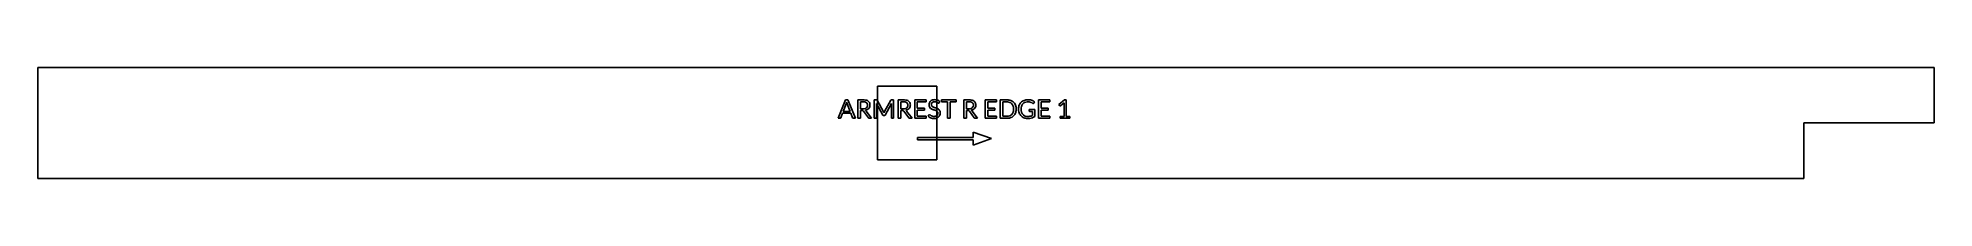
# Model space of a CAD drawing. Header units: millimetres. Extents: x 0 to 513, y 0 to 30.
import ezdxf

# ---------------------------------------------------------------- set-up
doc = ezdxf.new("R2010")
doc.units = ezdxf.units.MM
for name, color, linetype in [('LABEL', 7, 'Continuous'), ('OUTLINE', 7, 'Continuous'), ('POCKET_D57_17', 7, 'Continuous')]:
    doc.layers.add(name, color=color, linetype=linetype)

msp = doc.modelspace()

# ---------------------------------------------------------------- linework, layer by layer
at = {"layer": 'LABEL'}
for p, q in [((216.3, 16.27), (218.3, 21.27)), ((218.3, 21.27), (218.99, 21.27)), ((218.64, 20.63), (218.5, 20.15)), ((218.79, 20.16), (218.64, 20.63)), ((218.99, 21.27), (220.99, 16.27)), ((221.69, 16.27), (221.69, 21.27)), ((221.69, 21.27), (223.1, 21.27)), ((223.1, 20.73), (222.36, 20.73)), ((222.36, 20.73), (222.36, 18.85)), ((226.11, 16.27), (226.11, 21.27)), ((226.11, 21.27), (226.61, 21.27)), ((226.85, 21.15), (228.57, 18.07)), ((228.89, 18.08), (230.58, 21.15)), ((230.82, 21.27), (231.32, 21.27)), ((231.32, 21.27), (231.32, 16.27)), ((232.6, 16.27), (232.6, 21.27)), ((232.6, 21.27), (234.02, 21.27)), ((234.02, 20.73), (233.28, 20.73)), ((233.28, 20.73), (233.28, 18.85)), ((237.03, 16.27), (237.03, 21.27)), ((237.03, 21.27), (240.11, 21.27)), ((240.11, 20.72), (237.71, 20.72)), ((237.71, 20.72), (237.71, 19.05)), ((240.11, 21.27), (240.11, 20.72)), ((243.64, 20.49), (243.81, 20.81)), ((244.27, 20.7), (244.27, 21.27)), ((244.27, 21.27), (248.19, 21.27)), ((245.89, 20.7), (244.27, 20.7)), ((245.89, 16.27), (245.89, 20.7)), ((248.19, 20.7), (246.57, 20.7)), ((246.57, 20.7), (246.57, 16.27)), ((248.19, 21.27), (248.19, 20.7)), ((250.31, 16.27), (250.31, 21.27)), ((250.31, 21.27), (251.73, 21.27)), ((251.73, 20.73), (250.99, 20.73)), ((250.99, 20.73), (250.99, 18.85)), ((256.09, 16.27), (256.09, 21.27)), ((256.09, 21.27), (259.17, 21.27)), ((259.17, 20.72), (256.77, 20.72)), ((256.77, 20.72), (256.77, 19.05)), ((259.17, 21.27), (259.17, 20.72)), ((260.14, 16.27), (260.14, 21.27)), ((260.14, 21.27), (262.01, 21.27)), ((262.01, 20.72), (260.82, 20.72)), ((260.82, 20.72), (260.82, 16.81)), ((269.43, 20.69), (269.24, 20.38)), ((270.52, 16.27), (270.52, 21.27)), ((270.52, 21.27), (273.6, 21.27)), ((273.6, 20.72), (271.2, 20.72)), ((271.2, 20.72), (271.2, 19.05)), ((273.6, 21.27), (273.6, 20.72)), ((276.02, 19.99), (277.5, 21.28)), ((277.5, 21.28), (278.01, 21.28)), ((278.01, 21.28), (278.01, 16.74)), ((216.83, 16.27), (216.3, 16.27)), ((217.52, 17.63), (217.06, 16.43)), ((219.77, 17.63), (217.52, 17.63)), ((218.5, 20.15), (217.71, 18.12)), ((217.71, 18.12), (219.58, 18.12)), ((219.58, 18.12), (218.79, 20.16)), ((220.23, 16.43), (219.77, 17.63)), ((220.99, 16.27), (220.46, 16.27)), ((222.36, 16.27), (221.69, 16.27)), ((222.36, 18.85), (223.07, 18.85)), ((222.36, 18.35), (222.36, 16.27)), ((222.88, 18.35), (222.36, 18.35)), ((224.51, 16.41), (223.21, 18.2)), ((223.93, 18.25), (225.38, 16.27)), ((225.38, 16.27), (224.78, 16.27)), ((226.71, 16.27), (226.11, 16.27)), ((228.44, 17.14), (226.69, 20.28)), ((226.69, 20.28), (226.71, 19.94)), ((226.71, 19.94), (226.71, 16.27)), ((228.78, 16.99), (228.68, 16.99)), ((228.73, 17.71), (228.89, 18.08)), ((230.74, 20.27), (229.02, 17.14)), ((230.72, 19.94), (230.74, 20.27)), ((230.72, 16.27), (230.72, 19.94)), ((231.32, 16.27), (230.72, 16.27)), ((233.28, 16.27), (232.6, 16.27)), ((233.28, 18.85), (233.99, 18.85)), ((233.28, 18.35), (233.28, 16.27)), ((233.79, 18.35), (233.28, 18.35)), ((235.43, 16.41), (234.13, 18.2)), ((234.84, 18.25), (236.3, 16.27)), ((236.3, 16.27), (235.7, 16.27)), ((240.11, 16.27), (237.03, 16.27)), ((237.71, 19.05), (239.65, 19.05)), ((239.65, 18.52), (237.71, 18.52)), ((237.71, 18.52), (237.71, 16.82)), ((237.71, 16.82), (240.11, 16.82)), ((239.65, 19.05), (239.65, 18.52)), ((240.11, 16.82), (240.11, 16.27)), ((240.87, 17.18), (240.68, 16.86)), ((246.57, 16.27), (245.89, 16.27)), ((250.99, 16.27), (250.31, 16.27)), ((250.99, 18.85), (251.7, 18.85)), ((250.99, 18.35), (250.99, 16.27)), ((251.5, 18.35), (250.99, 18.35)), ((253.14, 16.41), (251.84, 18.2)), ((252.55, 18.25), (254.01, 16.27)), ((254.01, 16.27), (253.41, 16.27)), ((259.17, 16.27), (256.09, 16.27)), ((256.77, 19.05), (258.71, 19.05)), ((258.71, 18.52), (256.77, 18.52)), ((256.77, 18.52), (256.77, 16.82)), ((256.77, 16.82), (259.17, 16.82)), ((258.71, 19.05), (258.71, 18.52)), ((259.17, 16.82), (259.17, 16.27)), ((262.01, 16.27), (260.14, 16.27)), ((260.82, 16.81), (262.01, 16.81)), ((267.94, 18.29), (267.94, 18.67)), ((267.94, 18.67), (269.48, 18.67)), ((268.86, 18.15), (268.09, 18.15)), ((268.86, 17.05), (268.86, 18.15)), ((269.48, 18.67), (269.48, 16.75)), ((273.6, 16.27), (270.52, 16.27)), ((271.2, 19.05), (273.14, 19.05)), ((273.14, 18.52), (271.2, 18.52)), ((271.2, 18.52), (271.2, 16.82)), ((271.2, 16.82), (273.6, 16.82)), ((273.14, 19.05), (273.14, 18.52)), ((273.6, 16.82), (273.6, 16.27)), ((276.21, 19.72), (276.02, 19.99)), ((276.31, 16.74), (277.39, 16.74)), ((276.31, 16.27), (276.31, 16.74)), ((278.99, 16.27), (276.31, 16.27)), ((277.4, 20.46), (276.5, 19.7)), ((277.39, 20.15), (277.4, 20.46)), ((277.39, 16.74), (277.39, 20.15)), ((278.01, 16.74), (278.99, 16.74)), ((278.99, 16.74), (278.99, 16.27)), ((252.81, 11.07), (237.81, 11.07)), ((237.81, 11.07), (237.81, 10.47)), ((237.81, 10.47), (252.81, 10.47)), ((257.81, 10.77), (252.81, 12.52)), ((252.81, 12.52), (252.81, 11.07)), ((252.81, 9.02), (257.81, 10.77)), ((252.81, 10.47), (252.81, 9.02))]:
    msp.add_line(p, q, dxfattribs=at)
for centre, radius, start, end in [((223.1, 17.27), 4, 81.6269, 90), ((223.1, 18.13), 2.61, 80.8496, 90), ((223.34, 19.63), 1.08, 59.0418, 80.8496), ((223.41, 19.35), 1.9, 64.0692, 81.6269), ((223.52, 19.92), 0.741, 34.0788, 59.0418), ((223.68, 19.9), 1.28, 41.693, 64.0692), ((223.78, 20), 1.14, 16.6233, 41.693), ((226.61, 20.52), 0.748, 82.1919, 90), ((226.69, 21.11), 0.147, 43.9584, 82.1919), ((226.63, 21.05), 0.241, 34.5134, 43.9584), ((226.45, 20.93), 0.453, 29.4759, 34.5134), ((230.98, 20.93), 0.452, 141.6184, 150.5241), ((230.72, 21.13), 0.123, 109.6538, 141.6184), ((230.77, 21), 0.266, 94.4628, 109.6538), ((230.82, 20.36), 0.91, 90, 94.4628), ((234.02, 17.27), 4, 81.6269, 90), ((234.02, 18.13), 2.61, 80.8496, 90), ((234.26, 19.63), 1.08, 59.0418, 80.8496), ((234.32, 19.35), 1.9, 64.0692, 81.6269), ((234.43, 19.92), 0.741, 34.0788, 59.0418), ((234.59, 19.9), 1.28, 41.693, 64.0692), ((234.7, 20), 1.14, 16.6233, 41.693), ((242.2, 19.96), 1.31, 122.4625, 157.4375), ((242.39, 19.66), 1.66, 94.6755, 122.4625), ((242.29, 19.95), 0.781, 114.2083, 140.101), ((242.4, 19.69), 1.07, 94.891, 114.2083), ((242.44, 19.07), 2.26, 73.2362, 94.6755), ((242.45, 19.18), 1.58, 81.7675, 94.891), ((242.51, 19.62), 1.14, 65.6924, 81.7675), ((242.14, 18.8), 2.04, 56.6593, 65.6924), ((242.59, 19.55), 1.75, 45.7848, 73.2362), ((251.73, 17.27), 4, 81.6269, 90), ((251.73, 18.13), 2.61, 80.8496, 90), ((251.97, 19.63), 1.08, 59.0418, 80.8496), ((252.03, 19.35), 1.9, 64.0692, 81.6269), ((252.15, 19.92), 0.741, 34.0788, 59.0418), ((252.3, 19.9), 1.28, 41.693, 64.0692), ((252.41, 20), 1.14, 16.6233, 41.693), ((262.01, 18.4), 2.87, 70.3423, 90), ((262.01, 18.39), 2.33, 85.2572, 90), ((262.04, 18.74), 1.98, 79.6952, 85.2572), ((262.09, 19.03), 1.68, 56.0223, 79.6952), ((262.25, 19.05), 2.17, 44.5416, 70.3423), ((262.18, 18.99), 2.27, 14.4776, 44.5416), ((267.34, 19.08), 2.17, 116.7689, 144.5449), ((267.43, 19.13), 1.57, 116.5161, 143.1019), ((267.6, 18.56), 2.76, 94.7377, 116.7689), ((267.6, 18.8), 1.94, 94.8973, 116.5161), ((267.65, 17.96), 3.36, 77.6394, 94.7377), ((267.66, 18.04), 2.69, 83.2446, 94.8973), ((267.75, 18.75), 1.98, 67.4259, 83.2446), ((267.88, 19.02), 2.28, 52.6699, 77.6394), ((267.88, 19.08), 1.62, 58.1779, 67.4259), ((267.78, 18.88), 2.45, 50.1347, 52.6699), ((267.78, 18.88), 2.46, 47.6026, 50.1347), ((216.83, 16.51), 0.242, 270, 305.2885), ((216.82, 16.52), 0.256, 305.2885, 338.7495), ((220.48, 16.52), 0.262, 201.8014, 234.4821), ((220.46, 16.51), 0.24, 234.4821, 270), ((222.88, 17.38), 0.971, 86.3823, 90), ((222.9, 17.8), 0.557, 80.0738, 86.3823), ((222.95, 18.06), 0.291, 53.7588, 80.0738), ((223.07, 20.68), 1.83, 270, 289.9155), ((222.87, 17.95), 0.419, 35.3112, 53.7588), ((223.4, 19.77), 0.869, 289.9155, 330.4948), ((223.2, 20.64), 2.23, 282.8937, 288.3178), ((223.39, 17.93), 0.62, 45.405, 59.7436), ((223.22, 17.76), 0.856, 34.992, 45.405), ((223.33, 20.26), 1.83, 288.3178, 294.9439), ((223.46, 19.99), 1.54, 294.9439, 318.0674), ((223.48, 19.9), 0.791, 10.6582, 34.0788), ((223.35, 19.8), 0.922, 330.4948, 352.8297), ((223.12, 19.83), 1.16, 352.8297, 10.6582), ((224.75, 16.56), 0.284, 211.373, 243.654), ((223.63, 19.83), 1.3, 318.0674, 345.277), ((224.78, 16.62), 0.351, 243.654, 270), ((223.42, 19.89), 1.52, 0.9691, 16.6233), ((223.42, 19.89), 1.52, 345.277, 0.9691), ((228.73, 17.3), 0.335, 209.0546, 235.3149), ((228.68, 17.24), 0.25, 235.3149, 270), ((227.45, 17.42), 1.3, 21.5128, 30.2564), ((219.78, 14.4), 9.54, 20.3231, 21.5128), ((228.78, 17.24), 0.25, 270, 304.6851), ((228.73, 17.3), 0.335, 304.6851, 330.9454), ((233.79, 17.38), 0.971, 86.3823, 90), ((233.82, 17.8), 0.557, 80.0738, 86.3823), ((233.86, 18.06), 0.291, 53.7588, 80.0738), ((233.99, 20.68), 1.83, 270, 289.9155), ((233.79, 17.95), 0.419, 35.3112, 53.7588), ((234.31, 19.77), 0.869, 289.9155, 330.4948), ((234.12, 20.64), 2.23, 282.8937, 288.3178), ((234.3, 17.93), 0.62, 45.405, 59.7436), ((234.14, 17.76), 0.856, 34.992, 45.405), ((234.25, 20.26), 1.83, 288.3178, 294.9439), ((234.37, 19.99), 1.54, 294.9439, 318.0674), ((234.39, 19.9), 0.791, 10.6582, 34.0788), ((234.27, 19.8), 0.922, 330.4948, 352.8297), ((234.03, 19.83), 1.16, 352.8297, 10.6582), ((235.67, 16.56), 0.284, 211.373, 243.654), ((234.55, 19.83), 1.3, 318.0674, 345.277), ((235.7, 16.62), 0.351, 243.654, 270), ((234.33, 19.89), 1.52, 0.9691, 16.6233), ((234.33, 19.89), 1.52, 345.277, 0.9691), ((242.17, 18.27), 2.05, 223.2851, 252.8927), ((241.08, 17.03), 0.257, 133.444, 143.9726), ((242.46, 19.93), 1.57, 175.2297, 190.4786), ((242.23, 19.95), 1.34, 157.4375, 175.2297), ((241.08, 17.03), 0.261, 123.1113, 133.444), ((242, 19.84), 1.09, 190.4786, 218.318), ((241.02, 17.12), 0.153, 71.8882, 123.1113), ((240.95, 16.9), 0.382, 50.1944, 71.8882), ((242.16, 19.97), 1.3, 218.318, 241.9275), ((242.83, 19.15), 2.55, 230.1944, 234.4635), ((242.5, 18.69), 1.98, 234.4635, 239.963), ((242.43, 18.58), 1.85, 239.963, 248.1567), ((242.36, 19.98), 0.84, 169.0052, 187.1502), ((242.03, 19.94), 0.508, 187.1502, 216.7537), ((242.22, 20.01), 0.697, 140.101, 169.0052), ((242.59, 20.78), 2.22, 241.9275, 249.4744), ((242.24, 18.48), 2.27, 252.8927, 279.7588), ((242.32, 20.16), 0.872, 216.7537, 242.2987), ((242.18, 17.96), 1.18, 248.1567, 260.9018), ((243.85, 24.14), 5.81, 249.4744, 252.3682), ((243.05, 21.55), 2.44, 242.2987, 251.5651), ((242.27, 18.48), 1.71, 260.9018, 274.3714), ((455.66, 690.57), 705.09, 252.36821, 252.38695), ((222.2, -41), 63.49, 71.3557, 71.5651), ((436.18, 629.21), 640.71, 252.38695, 252.40758), ((242.31, 17.9), 1.13, 274.3714, 294.6384), ((220.07, -47.33), 70.16, 71.1662, 71.3557), ((241.88, 16.43), 2.14, 61.8168, 72.4076), ((242.34, 17.89), 1.67, 279.7588, 306.8898), ((240.95, 13.91), 5.47, 66.2875, 71.1662), ((242.43, 17.65), 0.854, 294.6384, 321.8611), ((242.49, 17.57), 0.844, 35.4069, 61.8168), ((242.44, 17.65), 0.844, 321.8611, 349.4127), ((242.53, 17.5), 1.54, 49.1081, 66.2875), ((242.73, 17.74), 0.552, 5.0183, 35.4069), ((240.47, 16.26), 5.08, 54.836, 56.6593), ((242.19, 17.69), 1.09, 349.4127, 5.0183), ((242.49, 17.68), 1.41, 306.8898, 338.7998), ((243.49, 20.55), 0.169, 234.836, 286.0908), ((243.5, 20.52), 0.134, 286.0908, 317.4407), ((242.85, 17.87), 1.05, 26.27, 49.1081), ((243.33, 20.68), 0.371, 317.4407, 329.0362), ((242.78, 17.83), 1.14, 5.1393, 26.27), ((242.27, 17.76), 1.65, 338.7998, 352.3623), ((242.17, 17.78), 1.75, 352.3623, 5.1393), ((251.5, 17.38), 0.971, 86.3823, 90), ((251.53, 17.8), 0.557, 80.0738, 86.3823), ((251.57, 18.06), 0.291, 53.7588, 80.0738), ((251.7, 20.68), 1.83, 270, 289.9155), ((251.5, 17.95), 0.419, 35.3112, 53.7588), ((252.02, 19.77), 0.869, 289.9155, 330.4948), ((251.83, 20.64), 2.23, 282.8937, 288.3178), ((252.02, 17.93), 0.62, 45.405, 59.7436), ((251.85, 17.76), 0.856, 34.992, 45.405), ((251.96, 20.26), 1.83, 288.3178, 294.9439), ((252.08, 19.99), 1.54, 294.9439, 318.0674), ((252.1, 19.9), 0.791, 10.6582, 34.0788), ((251.98, 19.8), 0.922, 330.4948, 352.8297), ((251.74, 19.83), 1.16, 352.8297, 10.6582), ((253.38, 16.56), 0.284, 211.373, 243.654), ((252.26, 19.83), 1.3, 318.0674, 345.277), ((253.41, 16.62), 0.351, 243.654, 270), ((252.04, 19.89), 1.52, 0.9691, 16.6233), ((252.05, 19.89), 1.52, 345.277, 0.9691), ((262.01, 18.86), 2.04, 270, 290.0867), ((262.01, 19.25), 2.98, 270, 283.3217), ((262.15, 18.64), 2.35, 283.3217, 300.1451), ((262.2, 18.34), 1.5, 290.0867, 317.2906), ((262.18, 19.16), 1.53, 30.0942, 56.0223), ((262.1, 18.43), 1.62, 317.2906, 340.594), ((262.26, 18.46), 2.15, 300.1451, 328.7649), ((261.81, 18.95), 1.95, 9.1618, 30.0942), ((261.28, 18.72), 2.49, 340.594, 355.8818), ((260.68, 18.76), 3.1, 355.8818, 9.1618), ((261.89, 18.68), 2.58, 328.7649, 352.74), ((261.3, 18.76), 3.17, 352.74, 14.4776), ((268.38, 18.78), 3.28, 169.0724, 187.386), ((267.74, 18.69), 2.64, 187.386, 212.5911), ((267.54, 18.94), 2.43, 144.5449, 169.0724), ((267.41, 18.48), 2.24, 212.5911, 242.0321), ((268.52, 18.76), 2.73, 165.4115, 180), ((268.54, 18.76), 2.74, 180, 196.8023), ((267.59, 19.01), 1.77, 143.1019, 165.4115), ((267.55, 18.47), 1.71, 196.8023, 223.4089), ((267.47, 18.39), 1.61, 223.4089, 249.3705), ((267.48, 18.61), 2.38, 242.0321, 264.0451), ((267.62, 18.79), 2.04, 249.3705, 270), ((267.65, 20.26), 4.05, 264.0451, 277.125), ((267.62, 19.8), 3.04, 270, 280.7217), ((268.07, 18.29), 0.125, 180, 229.886), ((268.09, 18.31), 0.159, 229.886, 270), ((267.77, 19.31), 3.09, 277.125, 290.4384), ((267.77, 19.05), 2.28, 280.7217, 295.0375), ((267.44, 19.75), 3.05, 295.0375, 296.4301), ((271.82, 25.43), 5.84, 238.1779, 240.7512), ((267.38, 19.88), 3.19, 296.4301, 297.7585), ((267.92, 18.91), 2.67, 290.4384, 305.8377), ((269.16, 20.66), 0.388, 239.9314, 245.1102), ((269.11, 20.56), 0.269, 245.1102, 252.5528), ((269.08, 20.46), 0.173, 252.5528, 293.0138), ((269.07, 20.49), 0.203, 293.0138, 327.8043), ((276.35, 19.82), 0.171, 213.6901, 267.9798), ((276.36, 19.88), 0.237, 267.9798, 308.6598)]:
    msp.add_arc(centre, radius, start, end, dxfattribs=at)
at = {"layer": 'OUTLINE'}
for p, q in [((0, 30), (0, 0)), ((512.6, 30), (0, 30)), ((512.6, 15), (512.6, 30)), ((477.4, 0), (477.4, 15)), ((477.4, 15), (512.6, 15)), ((0, 0), (477.4, 0))]:
    msp.add_line(p, q, dxfattribs=at)
at = {"layer": 'POCKET_D57_17'}
for p, q in [((227, 5), (227, 25)), ((227, 25), (243, 25)), ((243, 25), (243, 5)), ((243, 5), (227, 5))]:
    msp.add_line(p, q, dxfattribs=at)

doc.saveas('drawing.dxf')
